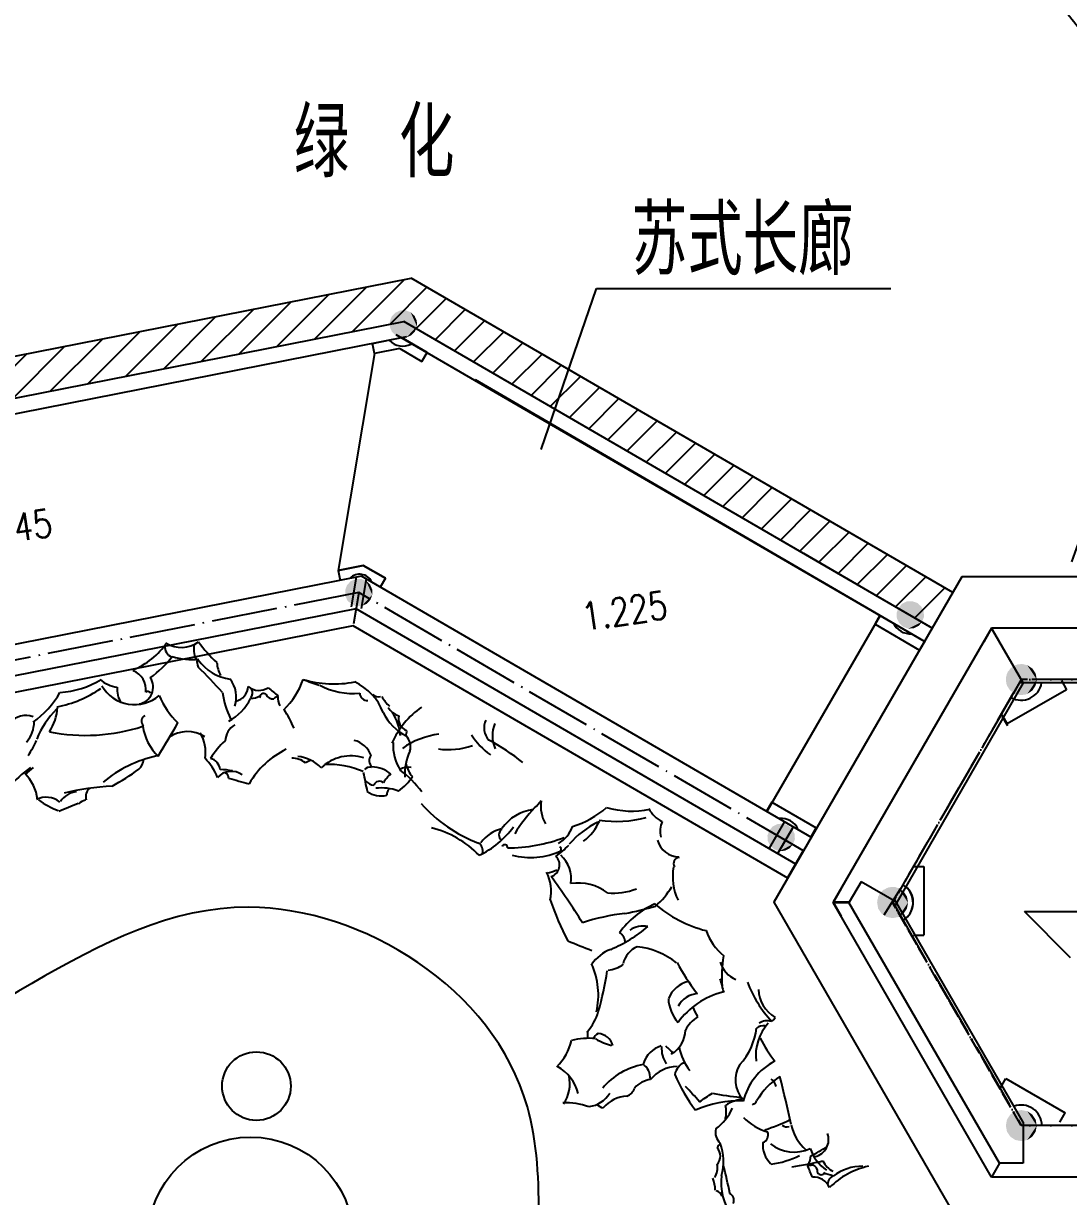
# Model space of a CAD drawing. Extents: x 1035948 to 1665131, y -158296 to 142149.
# Drawn here: x 1148652 to 1154746, y 56025 to 62866 of the extents above; entities that cross this region are included whole.
import ezdxf
from ezdxf.enums import TextEntityAlignment as Align

# ---------------------------------------------------------------- set-up
doc = ezdxf.new("R2010")
doc.units = 0
doc.header["$LTSCALE"] = 200
doc.header["$MEASUREMENT"] = 0
doc.linetypes.add('ACAD_ISO04W100', pattern=[30.5, 24, -3, 0.5, -3])
doc.layers.get('0').update_dxf_attribs({"linetype": 'CONTINUOUS'})
for name, color, linetype in [('COLUMN', 7, 'CONTINUOUS'), ('DL', 21, 'CONTINUOUS'), ('DOTE', 1, 'CONTINUOUS'), ('PUB_DIM', 3, 'CONTINUOUS'), ('PUB_TEXT', 7, 'CONTINUOUS'), ('WLL1', 7, 'CONTINUOUS')]:
    doc.layers.add(name, color=color, linetype=linetype)
doc.styles.add('_HZTXT', font='txt.shx', dxfattribs={"width": 0.8, "bigfont": 'hztxt.shx'})
doc.styles.add('DIM_FONT', font='SIMPLEX.shx', dxfattribs={"width": 0.8})

# ---------------------------------------------------------------- blocks, each defined once
blk = doc.blocks.new('_YZH')
for points in [[(-0.193, 0.466), (0.5, 0), (-0.357, 0.357), (-0.466, 0.193)], [(0.193, 0.466), (0.5, 0), (0, 0.505), (-0.193, 0.466)], [(0.466, 0.193), (0.5, 0), (0.357, 0.357), (0.193, 0.466)], [(-0.466, 0.193), (0.5, 0), (-0.5, 0), (-0.466, -0.193)], [(-0.466, -0.193), (0.5, 0), (-0.357, -0.357), (-0.193, -0.466)], [(-0.193, -0.466), (0.5, 0), (0, -0.505), (0.193, -0.466)], [(0.193, -0.466), (0.5, 0), (0.357, -0.357), (0.466, -0.193)]]:
    blk.add_solid(points)

msp = doc.modelspace()

# ---------------------------------------------------------------- hatches: boundary and pattern name
h = msp.add_hatch()
h.set_pattern_fill('ANSI31', color=256, scale=1000, style=0)
h.set_pattern_definition([(45, (-472897.31, 134834.8), (-88.388348, 88.388348), [])])
h.paths.add_polyline_path([(1153951.27205, 59339.89271), (1154071.27231, 59547.73925), (1150911.5822, 61380.71771), (1144383.35788, 60096.15154), (1141292.62452, 59487.98439), (1141338.96106, 59252.49995), (1148035.89896, 60570.26408), (1150869.28743, 61127.79318)])

# ---------------------------------------------------------------- linework, layer by layer
for p, q in [((1144383.35788, 60096.15154), (1150911.5822, 61380.71771)), ((1154071.27231, 59547.73925), (1150911.5822, 61380.71771)), ((1144429.69443, 59860.66709), (1150869.28743, 61127.79318)), ((1153951.27205, 59339.89271), (1150869.28743, 61127.79318)), ((1144447.07063, 59772.36042), (1150886.66363, 61039.48651)), ((1150687.0733, 60999.51806), (1150856.44554, 61033.4218)), ((1153906.11138, 59262.04341), (1150824.12619, 61049.9442)), ((1151005.75256, 60946.56657), (1150856.44554, 61033.4218)), ((1150698.77926, 60940.67106), (1150687.0733, 60999.51806)), ((1150845.89678, 60969.93597), (1150698.77926, 60940.67106)), ((1150845.89678, 60969.93597), (1150975.64508, 60894.66725)), ((1150698.77926, 60940.67106), (1150485.86056, 59676.22796)), ((1150975.64508, 60894.66725), (1151005.75256, 60946.56657)), ((1153909.58683, 59258.56813), (1151288.29127, 60786.56391)), ((1150632.96774, 59705.54477), (1150485.86056, 59676.22796)), ((1150485.86056, 59676.22796), (1150632.96774, 59705.54477)), ((1150485.86056, 59676.22796), (1150497.58728, 59617.38509)), ((1150632.96774, 59705.54477), (1150762.68948, 59630.23028)), ((1150762.68948, 59630.23028), (1150632.96774, 59705.54477)), ((1150622.56169, 59642.20709), (1141611.18826, 57869.02882)), ((1150591.00038, 59635.99673), (1150562.30064, 59463.27239)), ((1150650.18966, 59626.16671), (1150621.48914, 59453.43767)), ((1153246.51477, 58118.77947), (1150622.56169, 59642.20709)), ((1150762.68948, 59630.23028), (1150732.56368, 59578.34159)), ((1150590.80505, 59452.50669), (1141645.94067, 57692.41549)), ((1153156.13739, 57963.11338), (1150590.80505, 59452.50669)), ((1153617.94784, 59362.55218), (1153648.06905, 59414.18655)), ((1150574.0446, 59352.38704), (1141664.28222, 57599.20289)), ((1153108.43822, 57880.95629), (1150574.0446, 59352.38704)), ((1153617.94784, 59362.55218), (1153877.07898, 59211.38653)), ((1153907.31211, 59263.21276), (1153877.07898, 59211.38653)), ((1153015.28597, 58324.10507), (1152985.39702, 58272.3359)), ((1153015.28597, 58324.10507), (1153275.09359, 58174.10507)), ((1153089.20901, 58212.14354), (1152999.20901, 58056.25897)), ((1153141.17054, 58182.14354), (1153051.17054, 58026.25897)), ((1153245.09359, 58122.14354), (1153275.09359, 58174.10507))]:
    msp.add_line(p, q)
msp.add_lwpolyline([(1154124.1897, 59639.39486), (1153027.77954, 57740.35675), (1154124.1897, 55841.31864), (1156317.01002, 55841.31864), (1157413.42018, 57740.35675), (1156317.01002, 59639.39486)], close=True)
for centre, radius, start, end in [((1149124.45034, 59504.88386), 441.14158, 291.801144062, 325.506333862), ((1149572.82715, 59397.2212), 170.07351, 238.473682219, 305.853817271), ((1149762.1771, 59215.05141), 118.07719, 164.456691922, 207.813870201), ((1150369.24909, 59764.10148), 860.40052, 215.917443873, 226.67085473), ((1149536.12359, 59228.61679), 60.01832, 171.229188826, 251.161614914), ((1149024.37602, 59559.74462), 627.74398, 305.76660915, 322.026813858), ((1149639.14067, 59593.31433), 436.60623, 254.058715392, 274.668408329), ((1149771.83171, 59148.56795), 108.54147, 175.715423736, 199.492739815), ((1147772.22432, 57142.62387), 2734.8703, 41.735857165, 46.073156532), ((1149895.88464, 59314.11674), 275.65955, 215.166756838, 261.84230718), ((1150031.90743, 59167.88576), 254.78753, 186.685022756, 204.319414601), ((1148837.55213, 59474.00415), 509.99568, 273.024488069, 301.610177532), ((1149216.90585, 59169.74755), 175.54018, 227.572444721, 263.774354623), ((1149248.49994, 58982.23813), 116.95016, 351.805891379, 68.642002068), ((1149308.11882, 58995.38786), 99.70722, 280.329170407, 33.479548042), ((1149726.47429, 58937.53393), 166.53238, 341.527952374, 38.51922961), ((1149870.69663, 59180.08486), 434.89788, 313.325769083, 341.269680376), ((1150462.6863, 59637.19257), 623.35109, 253.204274325, 281.165447669), ((1150662.63072, 59971.14005), 1005.31959, 247.786614653, 253.45761637), ((1148721.65878, 59540.43937), 671.55537, 280.816771257, 304.493832279), ((1149299.30314, 59111.79646), 219.0883, 209.578682858, 311.146561895), ((1149337.81559, 58982.27538), 140.54555, 174.706156303, 212.812343935), ((1149376.15326, 58952.49444), 17.67767, 26.039030598, 132.299235307), ((1149870.5544, 59003.69033), 92.06539, 282.820967569, 356.511961182), ((1150025.01678, 59076.75622), 100.51478, 231.503190577, 302.578546161), ((1149937.97447, 58961.32321), 49.30256, 323.367171733, 24.426583533), ((1150665.11648, 59654.22287), 884.21299, 228.493101763, 233.32496508), ((1150576.39876, 59392.26563), 433.96124, 242.932834459, 274.824959854), ((1150448.93668, 58735.08176), 320.16074, 20.504755219, 65.167478629), ((1148396.64468, 59228.36724), 536.99394, 305.3416511, 330.595585598), ((1149877.08773, 59123.93095), 468.40374, 202.217476198, 226.120789707), ((1150244.28327, 59011.25832), 433.90671, 186.356291777, 207.478872597), ((1149708.09829, 59059.83709), 297.93129, 298.300797821, 334.028398168), ((1149970.28985, 59064.68497), 135.43762, 272.391734267, 297.435091684), ((1150051.90779, 58934.64962), 23.14326, 54.127226072, 184.773499731), ((1150104.26097, 58968.733), 41.71078, 201.563321159, 280.602844079), ((1150168.53304, 58860.45744), 87.91722, 109.2570809, 130.072503525), ((1150236.47927, 58934.1811), 102.35842, 176.281632881, 207.954683167), ((1150655.07652, 58959.47287), 42.17806, 179.498258694, 276.067126361), ((1150722.57279, 58988.68006), 49.70207, 226.824124929, 283.425636461), ((1150973.33762, 59082.76074), 273.03879, 211.602375736, 226.709685899), ((1149204.02894, 58504.31079), 510.26355, 134.712785623, 158.445155025), ((1148560.99598, 58896.06939), 290.14964, 326.370745904, 356.168136773), ((1149404.34266, 58396.01339), 900.01154, 23.551801823, 31.419353136), ((1151027.82704, 58986.05985), 311.64521, 206.453814877, 242.185842722), ((1150875.71107, 58938.71695), 116.17826, 212.494957224, 251.881130395), ((1151260.84432, 58466.76921), 502.49473, 124.940421726, 156.337430439), ((1150530.48454, 58680.56494), 320.55392, 5.574502983, 31.265312634), ((1148664.58967, 58713.68987), 116.58671, 68.557606011, 140.672098114), ((1148532.50785, 58794.56372), 181.38064, 318.605146763, 0.082565058), ((1149015.29308, 59781.06692), 1067.1018, 258.502113639, 288.160488377), ((1149374.59036, 58797.33324), 35.50006, 114.540976824, 230.530210408), ((1149649.05973, 58809.82919), 304.1858, 188.071196339, 225.581053332), ((1139807.43205, 64502.33501), 11297.68837, 328.459890827, 329.605768222), ((1149951.6735, 58671.8302), 124.84357, 123.25608984, 175.555124639), ((1150912.6554, 58812.31313), 74.80278, 167.659870689, 249.119548503), ((1151444.93912, 58757.78753), 107.07703, 154.793979603, 222.180823866), ((1151563.3161, 58711.13942), 177.41254, 156.005594454, 205.475927614), ((1149607.46856, 58546.79543), 189.08678, 57.235604301, 124.481399955), ((1149507.11017, 58616.52497), 206.45546, 349.854992048, 32.499394812), ((1151132.76728, 58255.74947), 468.81999, 97.138762151, 125.351515293), ((1150832.7304, 58735.5868), 53.70075, 333.331993428, 7.313640012), ((1150818.52918, 58646.94862), 90.05357, 344.260392369, 44.81515698), ((1151600.4899, 58922.68573), 393.39072, 211.470895842, 234.898726377), ((1148240.24443, 58900.56054), 533.444, 325.322314977, 336.146053282), ((1150117.67821, 58355.96684), 436.29109, 131.742003409, 149.156743952), ((1150410.02328, 58174.20242), 511.68931, 116.323954065, 149.715390096), ((1150543.96757, 58544.86643), 144.70077, 21.135287151, 75.341069184), ((1151082.01889, 58656.61095), 274.95017, 176.698532958, 211.884191384), ((1151131.4073, 59031.56828), 400.82489, 261.327082297, 290.165078254), ((1150808.20447, 57625.15013), 1198.26795, 50.957609553, 62.279362444), ((1149583.18678, 57878.40986), 731.86577, 102.14476175, 129.700862526), ((1149263.18339, 58583.49341), 90.61158, 312.554733187, 353.00445205), ((1149475.38666, 58348.03644), 330.27762, 21.363287304, 44.653142231), ((1149722.46197, 58505.08997), 77.36052, 7.241374772, 74.53476377), ((1150218.6909, 58454.60377), 126.04503, 51.988992752, 91.111693901), ((1150230.18517, 58370.91376), 221.21959, 44.359311188, 84.259317655), ((1150346.25963, 58477.49028), 91.29841, 101.443704348, 123.167704713), ((1150561.97701, 58341.63939), 252.94388, 72.714782693, 133.347653257), ((1150715.28775, 58566.12222), 47.72368, 139.618140813, 229.126334567), ((1151175.30822, 58492.22202), 299.88787, 154.247184079, 184.359502028), ((1149120.51279, 57933.37497), 731.86577, 125.819011121, 153.375111896), ((1148483.77683, 58313.50126), 250.7555, 5.838045259, 45.670857246), ((1148512.16103, 58730.55905), 284.3783, 301.750686928, 314.091037118), ((1148398.5149, 59791.7928), 1575.79345, 299.25451459, 305.987435917), ((1149863.90605, 58394.88256), 109.30689, 54.49806556, 137.76902547), ((1149784.70401, 58080.1219), 434.96113, 78.592441723, 88.089425909), ((1149810.44285, 58463.73464), 37.28681, 0.802831265, 57.404342797), ((1150424.29191, 58012.67218), 531.99907, 66.976377334, 91.833760772), ((1152707.07318, 58872.32343), 2107.25236, 190.22772494, 193.324040338), ((1150668.66987, 58490.54777), 37.27707, 74.989484319, 140.723507837), ((1150681.51065, 58357.94617), 172.10844, 48.964548971, 89.152045044), ((1150896.65677, 58421.26645), 107.14699, 81.705725437, 118.18208509), ((1150472.21944, 58015.03395), 622.88697, 36.330538978, 52.830301816), ((1151016.07413, 58569.22263), 134.55996, 190.331239476, 224.42443533), ((1150812.41801, 61851.12595), 3521.57797, 254.101298212, 256.128951589), ((1150699.37113, 58486.57288), 63.33454, 217.423958673, 264.995727299), ((1150727.40979, 58409.87057), 36.21751, 47.758230039, 157.928534607), ((1150863.94905, 58386.23105), 123.01366, 124.369578475, 155.786854133), ((1150690.38552, 58610.58843), 266.6196, 303.815261679, 329.441673597), ((1148973.42896, 58260.97762), 124.87254, 95.405004308, 147.728137192), ((1149240.0735, 56884.80864), 1533.838, 92.671222157, 103.261049033), ((1149079.87216, 58357.16054), 65.04443, 130.347197855, 196.569881776), ((1150737.31566, 58499.65983), 138.8752, 234.435546394, 283.752229266), ((1150740.56738, 58135.54241), 271.88121, 68.827677195, 97.306934245), ((1150828.42768, 58363.3174), 58.11614, 143.595904862, 178.571899614), ((1148783.66442, 58223.78619), 128.91768, 51.618178267, 116.149596676), ((1149003.15275, 58689.62817), 439.34589, 233.233000649, 250.21088841), ((1147208.89386, 62431.87998), 4474.46226, 291.616019418, 293.185668624), ((1149025.0769, 58265.17364), 71.58911, 99.393992384, 136.26389003), ((1151605.81907, 58879.99414), 849.30906, 221.542340034, 249.280715241), ((1152312.22258, 57650.69104), 934.38939, 136.675354227, 148.379326885), ((1151457.79146, 58484.0802), 259.77718, 312.255403142, 324.770636154), ((1151876.03375, 58299.22406), 207.65088, 171.115231949, 209.350430697), ((1151697.97446, 58696.55342), 536.99394, 286.900076549, 311.283583203), ((1152195.30789, 58782.55533), 509.99568, 253.712485674, 282.298175137), ((1152452.69469, 58369.96187), 175.54018, 208.260442326, 244.462352228), ((1151651.8463, 58030.00025), 252.54598, 96.395081201, 146.294367576), ((1152107.9066, 58883.57969), 671.55537, 261.504768862, 285.181829885), ((1150881.54324, 57596.45136), 597.79955, 44.406052672, 75.516682339), ((1151091.07698, 58482.21848), 515.59967, 294.954848421, 324.114940388), ((1151493.74707, 57958.75734), 217.13882, 104.325230483, 143.543463779), ((1151462.62783, 58134.11673), 38.69338, 123.057496782, 235.014990154), ((1151682.72877, 58242.22769), 181.38064, 299.293144368, 340.857816922), ((1152220.47436, 57746.22666), 510.26355, 115.400783228, 139.133152631), ((1151743.18308, 58328.60044), 290.14964, 307.058743509, 336.856134378), ((1152504.80172, 58153.05213), 140.54555, 155.394153908, 193.50034154), ((1151279.29535, 58041.81037), 50.96286, 341.636623798, 59.263106918), ((1151466.14236, 59025.53954), 968.35178, 270.432586671, 290.427010274), ((1152471.5512, 58131.38717), 124.86824, 193.139501614, 271.044427465), ((1151457.97624, 58060.67369), 15.85884, 347.404336395, 160.742681898), ((1151607.08371, 58437.12608), 435.0353, 255.90717074, 294.209307822), ((1151441.96495, 58438.9153), 533.444, 306.010312583, 316.834050887), ((1151761.3012, 58048.76497), 25.60029, 280.102555372, 41.51983103), ((1151658.8902, 57876.63912), 187.00684, 351.747046304, 47.76539972), ((1151710.05182, 57956.96989), 67.95485, 286.502517365, 47.919793023), ((1152741.50264, 57887.377), 304.1858, 168.759193945, 206.269050937), ((1152478.34464, 57966.35451), 35.50006, 95.22897443, 211.218208013), ((1151477.64659, 57804.34975), 250.7555, 348.528847332, 26.358854852), ((1151642.35972, 58188.5534), 284.3783, 282.438684533, 294.779034724), ((1147531.26985, 54873.55441), 5170.47491, 32.098256231, 35.714666017), ((1151886.13333, 57570.91195), 282.05422, 52.690054558, 98.599149472), ((1152089.77794, 58174.56037), 380.71699, 265.075166461, 291.178870065), ((1152013.70288, 58080.77632), 486.65959, 311.82644818, 329.206616458), ((1153409.4902, 58335.57616), 1783.42219, 199.015964358, 207.378768178), ((1152297.23188, 56460.39075), 1223.07321, 96.529633454, 108.389824577), ((1152550.12701, 57255.90154), 522.57766, 114.466881056, 144.097890023), ((1151886.0711, 59227.65748), 1575.79345, 279.942512196, 286.675433522), ((1152802.29226, 58264.40822), 709.59236, 228.671230273, 256.150299414), ((1152265.76191, 57462.76273), 139.032, 78.859626739, 123.930442313), ((1151774.24048, 58199.88941), 793.46086, 292.36481015, 310.792425794), ((1152098.49221, 57506.72235), 62.42213, 356.997296096, 63.002703904), ((1152925.72239, 57673.7428), 309.32335, 198.528759801, 232.321692936), ((1154624.09975, 64378.79705), 7411.88578, 247.818780442, 248.978342371), ((1152162.04886, 57243.339), 238.75933, 111.085073043, 145.290530981), ((1152286.23129, 57351.36638), 141.49084, 112.919301636, 167.046911408), ((1152180.37499, 57033.77643), 450.77716, 51.668572542, 83.535115683), ((1153377.35903, 57312.69838), 653.45215, 169.887964363, 185.355500225), ((1151568.97902, 57199.8164), 435.21399, 346.873371964, 24.730770651), ((1150530.90507, 57545.69339), 1537.81968, 343.250544123, 352.341183628), ((1152041.27042, 57524.5334), 181.37491, 276.266615027, 306.966888011), ((1153714.08646, 58068.15644), 1422.9942, 208.489916195, 216.962705793), ((1152870.31264, 57438.09066), 161.83104, 196.45843207, 246.708673706), ((1152560.76828, 57124.80672), 156.34899, 102.129723326, 158.825123866), ((1154848.30854, 57842.07743), 2203.91663, 194.377781079, 196.55330876), ((1153487.65498, 57499.3756), 653.65706, 200.146244074, 223.806404225), ((1152846.63305, 56763.04497), 468.70017, 104.720187622, 143.742004859), ((1152591.95484, 57070.20876), 138.02574, 93.647617762, 152.288850298), ((1153139.13998, 57241.62803), 201.91727, 182.632251006, 238.721405703), ((1152637.31279, 57189.42773), 225.14195, 182.455358167, 221.499834538), ((1152849.39133, 57246.18567), 317.02173, 201.656903164, 212.711983467), ((1151687.34325, 57197.27191), 330.03403, 320.23574663, 343.314559085), ((1152685.45769, 56904.48293), 195.99415, 121.123980888, 152.68633531), ((1152986.99007, 57089.60318), 51.58227, 304.117138141, 336.529135519), ((1151684.37163, 56951.72566), 258.96428, 359.225963899, 7.643933747), ((1152340.04247, 56999.7151), 171.35481, 302.233374464, 358.228228475), ((1152549.06977, 57049.56824), 379.52918, 317.649445083, 353.497103235), ((1153207.64754, 56843.64381), 285.83944, 137.995342189, 186.088774753), ((1152966.40086, 56954.0588), 66.17089, 81.257552937, 127.457954148), ((1152987.38467, 56970.1655), 79.57925, 70.976652489, 125.711369434), ((1151529.78572, 57010.80805), 326.71064, 315.413482042, 346.632918597), ((1151952.28952, 56484.94167), 462.33271, 85.650214801, 103.081652895), ((1152041.31087, 56904.15541), 80.19594, 118.451842301, 148.962079707), ((1152177.41727, 57278.37017), 384.44476, 240.627935833, 255.426525595), ((1151997.28926, 56879.54529), 95.29738, 16.324074511, 86.501864438), ((1153641.38546, 57290.77342), 773.15102, 206.254938374, 218.067220602), ((1152415.08341, 56753.45906), 155.67089, 106.484503812, 162.724391081), ((1152534.01075, 56888.40837), 161.46544, 176.143838185, 213.922722687), ((1152177.9181, 56610.13082), 363.77689, 43.011494411, 52.993856393), ((1152437.25801, 56858.01689), 6.66506, 2.257548638, 209.16290118), ((1152793.47975, 56958.98886), 324.67505, 191.361673477, 217.830743802), ((1151638.22782, 56558.73153), 257.61745, 15.102967427, 60.505229757), ((1152336.74158, 56399.5658), 401.13131, 100.306862098, 140.029497049), ((1152203.84172, 56712.73846), 103.50257, 357.903401792, 55.160139691), ((1152469.91481, 56577.48734), 206.3313, 91.995159991, 141.350031526), ((1152558.06682, 56708.70393), 112.05313, 116.229497778, 166.019940514), ((1152968.18909, 56704.22509), 165.1044, 147.105295512, 222.838141391), ((1153199.34265, 56493.15809), 361.59358, 117.44361903, 165.890564505), ((1151632.55032, 56682.21284), 205.40357, 325.100894866, 12.722248759), ((1153374.46845, 57138.20269), 1008.87305, 203.50875131, 217.224419771), ((1153259.08303, 56401.28555), 377.55316, 121.323762586, 151.087111132), ((1140113.79445, 53498.55795), 13344.62677, 12.755869928, 13.986249538), ((1152151.19505, 56672.72144), 65.27683, 286.463652953, 346.451842416), ((1152324.78013, 56560.56866), 146.66108, 96.265169349, 138.666551996), ((1151138.07714, 55342.47572), 1908.4966, 40.294940833, 43.94731356), ((1152978.28277, 56655.49176), 63.33454, 9.58057635, 57.152344976), ((1151931.49715, 56710.35599), 162.00998, 276.796295611, 328.848014989), ((1152185.96271, 56404.82235), 205.94214, 94.530618126, 137.941312144), ((1152819.55379, 55984.78211), 597.23291, 87.20680152, 114.57956087), ((1148834.2041, 62148.44362), 6721.4526, 304.00970022, 304.78771049), ((1152954.10613, 57939.26955), 1341.5987, 257.732322699, 264.80197322), ((1152884.46544, 56329.12315), 266.6196, 95.971879356, 121.598291274), ((1152877.89424, 56612.24048), 58.11614, 295.752522539, 330.728517291), ((1151814.13912, 56171.58908), 399.51382, 70.412993527, 92.384919728), ((1152033.96717, 56584.38309), 41.61177, 208.03646265, 268.749576193), ((1152510.96718, 56660.27218), 299.88787, 306.403801756, 336.516119705), ((1152615.80274, 56517.81484), 134.55996, 342.487857154, 16.581053008), ((1153085.09455, 56716.88674), 329.43237, 224.410089168, 253.386103186), ((1152707.30438, 57286.52362), 912.83523, 287.018589651, 297.080562803), ((1153101.35597, 56468.26232), 37.27707, 227.146101996, 292.880125514), ((1153405.36175, 56510.32243), 285.93883, 194.047373218, 228.010936391), ((1152769.76711, 56398.59768), 83.33713, 165.895573455, 228.904106893), ((1152946.4341, 56383.88465), 47.72368, 291.77475849, 21.282952244), ((1153244.90838, 56356.44818), 101.95279, 283.138397631, 20.076606862), ((1152747.16333, 56290.33708), 53.70075, 125.488611105, 159.470257689), ((1152640.65593, 56259.82301), 74.80278, 319.816488366, 41.27616618), ((1152429.98606, 56230.32561), 303.89074, 344.118772851, 20.307599414), ((1153107.84779, 56322.66343), 144.70077, 173.291904828, 227.497686862), ((1153144.15858, 56497.57914), 214.39329, 230.428895077, 296.430788088), ((1153471.96489, 56381.59368), 244.48812, 198.110153333, 236.045559844), ((1152766.84803, 57233.32796), 1081.53456, 296.076683084, 301.801493536), ((1152945.0062, 56728.73932), 519.63749, 277.361290415, 296.639968031), ((1153139.90393, 56261.68771), 102.35842, 328.438250558, 0.111300844), ((1152583.92202, 56193.66263), 115.27924, 329.389147044, 8.930137543), ((1148351.00234, 55116.43855), 4516.42558, 11.861917844, 13.932624217), ((1152735.85394, 58789.52778), 2621.8701, 278.68733474, 282.735310059), ((1153234.41696, 56295.14149), 87.91722, 261.413698578, 282.229121203), ((1152424.59105, 55825.20461), 884.21299, 20.64971944, 25.481582758), ((1153240.67732, 56169.38259), 41.71078, 353.719938836, 72.759461756), ((1153302.8883, 56175.06817), 23.14326, 206.283843749, 336.930117408), ((1153428.85549, 56283.71824), 126.04503, 204.14561043, 243.268311579), ((1153678.34155, 55749.95219), 461.89731, 102.445866093, 134.8896942), ((1153548.42455, 55903.79557), 297.93129, 90.457415498, 126.185015845), ((1152413.74034, 56043.76992), 273.03879, 3.758993413, 18.866303576), ((1153039.81577, 56106.27252), 320.16074, 172.661372896, 217.324096306), ((1153260.29429, 56036.85397), 100.51478, 23.659808254, 94.735163838), ((1153314.32331, 56021.96715), 135.43762, 64.548351945, 89.591709361), ((1153391.17322, 56098.26936), 49.30256, 115.523789411, 176.58320121), ((1152679.41449, 56009.83737), 49.70207, 18.980742606, 75.582254138), ((1152752.73796, 56004.13862), 42.17806, 331.654876371, 68.223744039)]:
    msp.add_arc(centre, radius, start, end)
at = {"layer": 'DL'}
msp.add_open_spline([(1152968.07319, 49426.03764), (1153444.38157, 49783.70641), (1154623.35471, 50669.01916), (1153073.97552, 53099.11398), (1151425.66923, 54400.07585), (1151846.77411, 56969.51422), (1149589.21847, 58337.00608), (1147645.25647, 56045.27202), (1144380.40031, 57221.78053), (1143912.44315, 55460.99566), (1143773.61907, 54511.18859)], degree=3, knots=[0, 0, 0, 0, 1589.4056853935, 3934.1458298066, 6905.158326172, 8118.6336318802, 10147.4920488985, 12909.6548060584, 15607.0709146472, 17991.3574641954, 17991.3574641954, 17991.3574641954, 17991.3574641954], dxfattribs=at)
msp.add_open_spline([(1152968.07319, 49426.03764), (1153444.38157, 49783.70641), (1154623.35471, 50669.01916), (1153073.97552, 53099.11398), (1151425.66923, 54400.07585), (1151846.77411, 56969.51422), (1149589.21847, 58337.00608), (1147645.25647, 56045.27202), (1144380.40031, 57221.78053), (1143912.44315, 55460.99566), (1143773.61907, 54511.18859)], degree=3, knots=[0, 0, 0, 0, 1589.4056853935, 3934.1458298066, 6905.158326172, 8118.6336318802, 10147.4920488985, 12909.6548060584, 15607.0709146472, 17991.3574641954, 17991.3574641954, 17991.3574641954, 17991.3574641954], dxfattribs=at)
at = {"layer": 'DOTE', "linetype": 'ACAD_ISO04W100', "ltscale": 0.08}
for p, q in [((1153954.91103, 59336.32234), (1153157.93363, 59800.72424)), ((1150606.68337, 59547.35689), (1144719.29783, 58388.8893)), ((1153201.32608, 58040.94642), (1150606.68337, 59547.35689))]:
    msp.add_line(p, q, dxfattribs=at)
at = {"layer": 'DOTE', "linetype": 'ACAD_ISO04W100', "ltscale": 0.02}
for p, q in [((1154470.59986, 59039.39486), (1153719.7024, 57738.8023)), ((1154470.59986, 59039.39486), (1153720.59986, 57740.35675)), ((1155970.59986, 59039.39486), (1154470.59986, 59039.39486)), ((1154470.59986, 56438.20975), (1153719.7024, 57738.8023)), ((1155970.59986, 56438.20975), (1154470.59986, 56438.20975))]:
    msp.add_line(p, q, dxfattribs=at)
at = {"layer": 'DOTE', "linetype": 'ACAD_ISO04W100', "ltscale": 0.08}
msp.add_lwpolyline([(1154470.59986, 59039.39486), (1153720.59986, 57740.35675), (1154470.59986, 56441.31864), (1155970.59986, 56441.31864), (1156720.59986, 57740.35675), (1155970.59986, 59039.39486)], close=True, dxfattribs=at)
at = {"layer": 'PUB_DIM'}
for p, q in [((1154758.39451, 57416.92839, -22546.75648), (1154488.39451, 57686.92839, -22546.75648)), ((1154488.39451, 57686.92839, -22546.75648), (1155028.39451, 57686.92839, -22546.75648))]:
    msp.add_line(p, q, dxfattribs=at)
at = {"layer": 'PUB_TEXT'}
for p, q in [((1151670.43087, 60380.66519, -22546.75648), (1151992.91339, 61320.01289, -22546.75648)), ((1151992.91339, 61320.01289, -22546.75648), (1153710.52215, 61320.01289, -22546.75648))]:
    msp.add_line(p, q, dxfattribs=at)
at = {"layer": 'WLL1', "ltscale": 0.05}
for p, q in [((1150606.64696, 59547.13778), (1150576.32326, 59364.63991)), ((1153200.10167, 58044.19659), (1153107.60167, 57883.98189))]:
    msp.add_line(p, q, dxfattribs=at)
at = {"layer": 'WLL1'}
for p, q in [((1154297.39478, 59339.39486), (1153374.1897, 57740.35675)), ((1154297.39478, 59339.39486), (1154251.20676, 59259.39486)), ((1154343.5828, 59259.39486), (1154297.39478, 59339.39486)), ((1154343.5828, 59259.39486), (1154297.39478, 59339.39486)), ((1154343.5828, 59259.39486), (1154297.39478, 59339.39486)), ((1156143.80494, 59339.39486), (1154297.39478, 59339.39486)), ((1154343.5828, 59259.39486), (1154297.39478, 59339.39486)), ((1154343.5828, 59259.39486), (1154297.39478, 59339.39486)), ((1154482.14686, 59019.39486), (1154297.39478, 59339.39486)), ((1154482.14686, 59019.39486), (1153732.14686, 57720.35675)), ((1154734.69596, 58980.41255), (1154388.28579, 58780.41255)), ((1155959.05285, 59019.39486), (1154459.05285, 59019.39486)), ((1154703.97799, 59033.61763), (1154734.69596, 58980.41255)), ((1154333.57736, 58802.06493), (1154425.93866, 58962.0394)), ((1154357.56783, 58833.61763), (1154388.28579, 58780.41255)), ((1154358.91402, 58824.39486), (1154389.63198, 58771.18977)), ((1153840.94596, 57948.8023), (1153902.38189, 57948.8023)), ((1153902.38189, 57948.8023), (1153902.38189, 57548.8023)), ((1153420.61043, 57820.75981), (1153373.29224, 57738.8023)), ((1153535.84777, 57860.35675), (1153466.56574, 57740.35675)), ((1153535.84777, 57860.35675), (1153466.56574, 57740.35675)), ((1153743.69387, 57740.35675), (1153535.84777, 57860.35675)), ((1153764.73543, 57816.80181), (1153668.83163, 57664.47827)), ((1154297.39478, 56138.20975), (1153373.29224, 57738.8023)), ((1153373.29224, 57738.8023), (1153465.66828, 57738.8023)), ((1153466.56574, 57740.35675), (1153374.1897, 57740.35675)), ((1153374.1897, 57740.35675), (1153420.37772, 57660.35675)), ((1153466.56574, 57740.35675), (1153374.1897, 57740.35675)), ((1153466.56574, 57740.35675), (1153374.1897, 57740.35675)), ((1154343.5828, 56218.20975), (1153465.66828, 57738.8023)), ((1154482.14686, 56458.20975), (1153731.2494, 57758.8023)), ((1153840.94596, 57548.8023), (1153902.38189, 57548.8023)), ((1154297.05267, 56738.8023), (1154298.42111, 56738.8023)), ((1154298.42111, 56738.8023), (1154297.39478, 56738.20975)), ((1154348.90757, 56658.98698), (1154379.62554, 56712.19206)), ((1154379.62554, 56712.19206), (1154726.0357, 56512.19206)), ((1154695.31773, 56458.98698), (1154726.0357, 56512.19206)), ((1154482.14686, 56458.20975), (1154482.14686, 56218.20975)), ((1154343.5828, 56218.20975), (1154297.39478, 56138.20975)), ((1154482.14686, 56218.20975), (1154343.5828, 56218.20975)), ((1156143.80494, 56138.20975), (1154297.39478, 56138.20975))]:
    msp.add_line(p, q, dxfattribs=at)
msp.add_lwpolyline([(1153647.25246, 59412.9288), (1152987.41175, 58270.05117)], dxfattribs=at)
for centre, radius in [((1150010.08893, 56668.42261, 22546.75648), 200), ((1150010.08893, 56668.42261, 22546.75648), 200), ((1149975.89265, 55771.36776, 22546.75648), 600), ((1149975.89265, 55771.36776, 22546.75648), 600)]:
    msp.add_circle(centre, radius, dxfattribs=at)
for centre, radius, start, end in [((1150863.74523, 61094.43846), 110.00022, 225.268283064, 295.863655061), ((1150611.44473, 59576.01229), 78.07522, 26.06774863, 135.064189496), ((1153822.98431, 59416.34307), 110.00022, 204.444916134, 275.040288131), ((1154470.59986, 59039.39486), 120, 240, 350.405931773), ((1153070.30083, 58119.39361), 110.00022, 24.702314001, 95.297685999), ((1153719.25349, 57739.06169), 120, 309.554508264, 59.960440037), ((1153720.59986, 57740.35675), 120, 300, 50.405931773), ((1154470.59986, 56438.20975), 120, 0, 110.405931773)]:
    msp.add_arc(centre, radius, start, end, dxfattribs=at)
for points, knots in [([(1154765.2193, 59726.86401), (1154873.86101, 60026.58969), (1154903.48814, 60103.43967), (1154961.39478, 60255.44808), (1154989.6741, 60330.60657), (1155044.13482, 60478.96542), (1155070.31579, 60552.16583), (1155119.85952, 60696.27801), (1155143.22155, 60767.18971), (1155186.45469, 60906.32946), (1155206.3247, 60974.55712), (1155238.8592, 61096.21871), (1155252.17637, 61150.15242), (1155275.75074, 61255.60756), (1155286.00734, 61307.12816), (1155303.25301, 61407.48238), (1155310.24164, 61456.3146), (1155319.81985, 61542.00647), (1155322.99548, 61579.37166), (1155327.11199, 61652.0983), (1155328.05318, 61687.45888), (1155327.71785, 61756.14909), (1155326.44206, 61789.47786), (1155321.71031, 61854.16473), (1155318.25555, 61885.52223), (1155309.98959, 61941.09438), (1155305.52302, 61965.59815), (1155295.11781, 62013.54145), (1155289.17977, 62036.98128), (1155280.66048, 62066.24374), (1155278.78439, 62072.46286), (1155272.98452, 62091.0329), (1155268.88928, 62103.29644), (1155263.80585, 62117.57046), (1155263.04711, 62119.678), (1155261.50686, 62123.91084), (1155260.72625, 62126.03361), (1155258.35279, 62132.42109), (1155256.72831, 62136.70493), (1155251.72723, 62149.63354), (1155248.22291, 62158.35541), (1155236.08639, 62187.4835), (1155226.71103, 62208.33379), (1155206.10534, 62251.09918), (1155194.87512, 62273.0135), (1155170.58683, 62317.84502), (1155157.52901, 62340.76167), (1155129.65725, 62387.52552), (1155114.84361, 62411.37237), (1155083.56789, 62459.9274), (1155067.10609, 62484.63538), (1155032.66889, 62534.85479), (1155014.69371, 62560.36612), (1154977.38397, 62612.15011), (1154958.0496, 62638.42273), (1154911.21152, 62701.03189), (1154883.21735, 62737.67046), (1154825.49203, 62812.28216), (1154795.76119, 62850.25535), (1154735.01556, 62927.59044), (1154704.00085, 62966.95239), (1154641.15096, 63047.17843), (1154609.31565, 63088.04254), (1154545.29919, 63171.4444), (1154513.1177, 63213.9822), (1154448.90166, 63300.96005), (1154416.86652, 63345.40025), (1154353.46772, 63436.46602), (1154322.10322, 63483.092), (1154260.62313, 63578.85916), (1154230.50652, 63628.00126), (1154177.06741, 63720.68329), (1154153.45251, 63763.78296), (1154107.98535, 63852.17534), (1154086.13284, 63897.46905), (1154062.70827, 63950.01379), (1154060.02059, 63956.1065), (1154054.70114, 63968.29487), (1154052.06774, 63974.39396), (1154044.24616, 63992.70526), (1154039.13659, 64004.93151), (1154024.11917, 64041.66115), (1154014.52271, 64066.21541), (1153984.76019, 64145.9065), (1153966.2231, 64201.25971), (1153932.97062, 64312.23286), (1153918.25466, 64367.85254), (1153892.3559, 64479.13153), (1153881.17255, 64534.79085), (1153862.02818, 64645.97427), (1153854.06672, 64701.49856), (1153841.0485, 64812.28585), (1153835.99143, 64867.54914), (1153828.46916, 64977.72939), (1153826.00377, 65032.64667), (1153823.36424, 65142.08139), (1153823.19002, 65196.59912), (1153824.84817, 65305.20342), (1153826.68055, 65359.29022), (1153831.81814, 65461.70774), (1153834.95991, 65510.08049), (1153838.71701, 65558.26751)], [0, 0, 0, 0, 223.8578686445, 223.8578686445, 447.715737289, 447.715737289, 671.5736059335, 671.5736059335, 895.431474578, 895.431474578, 1119.2893432225, 1119.2893432225, 1304.002619608, 1304.002619608, 1488.7158959935, 1488.7158959935, 1673.429172379, 1673.429172379, 1822.8740343542, 1822.8740343542, 1972.3188963294, 1972.3188963294, 2121.7637583046, 2121.7637583046, 2271.2086202798, 2271.2086202798, 2394.437263277, 2394.437263277, 2517.6659062742, 2517.6659062742, 2551.1377016889, 2551.1377016889, 2618.0812925182, 2618.0812925182, 2629.6759323947, 2629.6759323947, 2641.2705722712, 2641.2705722712, 2664.4598520242, 2664.4598520242, 2710.8384115303, 2710.8384115303, 2817.5385089039, 2817.5385089039, 2924.2386062776, 2924.2386062776, 3030.9387036512, 3030.9387036512, 3137.6388010249, 3137.6388010249, 3244.3388983986, 3244.3388983986, 3351.0389957722, 3351.0389957722, 3457.7390931459, 3457.7390931459, 3601.7941312153, 3601.7941312153, 3745.8491692847, 3745.8491692847, 3889.9042073541, 3889.9042073541, 4033.9592454235, 4033.9592454235, 4178.0142834929, 4178.0142834929, 4322.0693215623, 4322.0693215623, 4466.1243596317, 4466.1243596317, 4610.1793977011, 4610.1793977011, 4730.0961467837, 4730.0961467837, 4850.0128958663, 4850.0128958663, 4865.6705199614, 4865.6705199614, 4881.3281440565, 4881.3281440565, 4912.6433922468, 4912.6433922468, 4975.2738886272, 4975.2738886272, 5115.4624950254, 5115.4624950254, 5255.6511014236, 5255.6511014236, 5395.8397078219, 5395.8397078219, 5536.0283142201, 5536.0283142201, 5676.2169206183, 5676.2169206183, 5816.4055270165, 5816.4055270165, 5956.5941334147, 5956.5941334147, 6096.7827398129, 6096.7827398129, 6223.1573444319, 6223.1573444319, 6223.1573444319, 6223.1573444319]), ([(1154765.2193, 59726.86401), (1154873.86101, 60026.58969), (1154903.48814, 60103.43967), (1154961.39478, 60255.44808), (1154989.6741, 60330.60657), (1155044.13482, 60478.96542), (1155070.31579, 60552.16583), (1155119.85952, 60696.27801), (1155143.22155, 60767.18971), (1155186.45469, 60906.32946), (1155206.3247, 60974.55712), (1155238.8592, 61096.21871), (1155252.17637, 61150.15242), (1155275.75074, 61255.60756), (1155286.00734, 61307.12816), (1155303.25301, 61407.48238), (1155310.24164, 61456.3146), (1155319.81985, 61542.00647), (1155322.99548, 61579.37166), (1155327.11199, 61652.0983), (1155328.05318, 61687.45888), (1155327.71785, 61756.14909), (1155326.44206, 61789.47786), (1155321.71031, 61854.16473), (1155318.25555, 61885.52223), (1155309.98959, 61941.09438), (1155305.52302, 61965.59815), (1155295.11781, 62013.54145), (1155289.17977, 62036.98128), (1155280.66048, 62066.24374), (1155278.78439, 62072.46286), (1155272.98452, 62091.0329), (1155268.88928, 62103.29644), (1155263.80585, 62117.57046), (1155263.04711, 62119.678), (1155261.50686, 62123.91084), (1155260.72625, 62126.03361), (1155258.35279, 62132.42109), (1155256.72831, 62136.70493), (1155251.72723, 62149.63354), (1155248.22291, 62158.35541), (1155236.08639, 62187.4835), (1155226.71103, 62208.33379), (1155206.10534, 62251.09918), (1155194.87512, 62273.0135), (1155170.58683, 62317.84502), (1155157.52901, 62340.76167), (1155129.65725, 62387.52552), (1155114.84361, 62411.37237), (1155083.56789, 62459.9274), (1155067.10609, 62484.63538), (1155032.66889, 62534.85479), (1155014.69371, 62560.36612), (1154977.38397, 62612.15011), (1154958.0496, 62638.42273), (1154911.21152, 62701.03189), (1154883.21735, 62737.67046), (1154825.49203, 62812.28216), (1154795.76119, 62850.25535), (1154735.01556, 62927.59044), (1154704.00085, 62966.95239), (1154641.15096, 63047.17843), (1154609.31565, 63088.04254), (1154545.29919, 63171.4444), (1154513.1177, 63213.9822), (1154448.90166, 63300.96005), (1154416.86652, 63345.40025), (1154353.46772, 63436.46602), (1154322.10322, 63483.092), (1154260.62313, 63578.85916), (1154230.50652, 63628.00126), (1154177.06741, 63720.68329), (1154153.45251, 63763.78296), (1154107.98535, 63852.17534), (1154086.13284, 63897.46905), (1154062.70827, 63950.01379), (1154060.02059, 63956.1065), (1154054.70114, 63968.29487), (1154052.06774, 63974.39396), (1154044.24616, 63992.70526), (1154039.13659, 64004.93151), (1154024.11917, 64041.66115), (1154014.52271, 64066.21541), (1153984.76019, 64145.9065), (1153966.2231, 64201.25971), (1153932.97062, 64312.23286), (1153918.25466, 64367.85254), (1153892.3559, 64479.13153), (1153881.17255, 64534.79085), (1153862.02818, 64645.97427), (1153854.06672, 64701.49856), (1153841.0485, 64812.28585), (1153835.99143, 64867.54914), (1153828.46916, 64977.72939), (1153826.00377, 65032.64667), (1153823.36424, 65142.08139), (1153823.19002, 65196.59912), (1153824.84817, 65305.20342), (1153826.68055, 65359.29022), (1153831.81814, 65461.70774), (1153834.95991, 65510.08049), (1153838.71701, 65558.26751)], [0, 0, 0, 0, 223.8578686445, 223.8578686445, 447.715737289, 447.715737289, 671.5736059335, 671.5736059335, 895.431474578, 895.431474578, 1119.2893432225, 1119.2893432225, 1304.002619608, 1304.002619608, 1488.7158959935, 1488.7158959935, 1673.429172379, 1673.429172379, 1822.8740343542, 1822.8740343542, 1972.3188963294, 1972.3188963294, 2121.7637583046, 2121.7637583046, 2271.2086202798, 2271.2086202798, 2394.437263277, 2394.437263277, 2517.6659062742, 2517.6659062742, 2551.1377016889, 2551.1377016889, 2618.0812925182, 2618.0812925182, 2629.6759323947, 2629.6759323947, 2641.2705722712, 2641.2705722712, 2664.4598520242, 2664.4598520242, 2710.8384115303, 2710.8384115303, 2817.5385089039, 2817.5385089039, 2924.2386062776, 2924.2386062776, 3030.9387036512, 3030.9387036512, 3137.6388010249, 3137.6388010249, 3244.3388983986, 3244.3388983986, 3351.0389957722, 3351.0389957722, 3457.7390931459, 3457.7390931459, 3601.7941312153, 3601.7941312153, 3745.8491692847, 3745.8491692847, 3889.9042073541, 3889.9042073541, 4033.9592454235, 4033.9592454235, 4178.0142834929, 4178.0142834929, 4322.0693215623, 4322.0693215623, 4466.1243596317, 4466.1243596317, 4610.1793977011, 4610.1793977011, 4730.0961467837, 4730.0961467837, 4850.0128958663, 4850.0128958663, 4865.6705199614, 4865.6705199614, 4881.3281440565, 4881.3281440565, 4912.6433922468, 4912.6433922468, 4975.2738886272, 4975.2738886272, 5115.4624950254, 5115.4624950254, 5255.6511014236, 5255.6511014236, 5395.8397078219, 5395.8397078219, 5536.0283142201, 5536.0283142201, 5676.2169206183, 5676.2169206183, 5816.4055270165, 5816.4055270165, 5956.5941334147, 5956.5941334147, 6096.7827398129, 6096.7827398129, 6223.1573444319, 6223.1573444319, 6223.1573444319, 6223.1573444319]), ([(1154983.98917, 60033.15701), (1154985.14313, 60036.24159), (1154986.27286, 60039.25827), (1154994.94743, 60062.39895), (1155001.45488, 60079.61954), (1155013.36603, 60110.9998), (1155018.772, 60125.16519), (1155029.49373, 60153.29907), (1155034.83344, 60167.33919), (1155045.46636, 60195.37204), (1155050.75937, 60209.36321), (1155066.56101, 60251.25875), (1155076.99227, 60279.08512), (1155107.9202, 60362.23474), (1155128.05048, 60417.23094), (1155167.03514, 60526.22645), (1155185.89125, 60580.22923), (1155222.03779, 60687.11399), (1155239.32902, 60739.9923), (1155271.91981, 60843.99596), (1155287.23336, 60895.12827), (1155315.80863, 60995.99266), (1155329.06915, 61045.73062), (1155349.43881, 61128.01106), (1155357.16228, 61160.97849), (1155371.48711, 61226.1364), (1155378.08815, 61258.32214), (1155390.37619, 61323.23622), (1155396.01051, 61355.93045), (1155405.94418, 61420.34443), (1155410.24548, 61452.06694), (1155418.69383, 61525.02801), (1155422.29753, 61565.85208), (1155426.98735, 61645.59947), (1155428.07226, 61684.50959), (1155427.69485, 61760.3862), (1155426.23293, 61797.3475), (1155420.75395, 61869.36367), (1155416.73712, 61904.42428), (1155408.20825, 61959.40508), (1155404.50475, 61979.88476), (1155397.03711, 62015.88767), (1155393.45986, 62031.52511), (1155385.69817, 62062.47994), (1155381.51496, 62077.79207), (1155372.52739, 62108.12957), (1155367.72292, 62123.15432), (1155361.43254, 62141.43815), (1155360.25252, 62144.81342), (1155357.97907, 62151.21372), (1155356.88763, 62154.24325), (1155354.66532, 62160.32657), (1155353.53584, 62163.37649), (1155350.09228, 62172.55117), (1155347.72305, 62178.70096), (1155339.31788, 62199.97424), (1155332.91488, 62215.26625), (1155319.22813, 62246.2465), (1155311.94405, 62261.93682), (1155296.49622, 62293.71551), (1155288.33639, 62309.79679), (1155271.78213, 62341.15661), (1155263.44697, 62356.40877), (1155246.06206, 62387.21866), (1155237.01076, 62402.78003), (1155218.2121, 62434.20494), (1155208.46808, 62450.06347), (1155186.81289, 62484.45788), (1155174.7939, 62503.04061), (1155149.93872, 62540.55885), (1155137.10008, 62559.49883), (1155110.66113, 62597.72085), (1155097.06238, 62617.00194), (1155057.44643, 62672.23993), (1155030.59841, 62708.58909), (1154981.90019, 62773.18197), (1154960.47596, 62801.18558), (1154906.4449, 62871.12526), (1154873.32128, 62913.41356), (1154812.88273, 62990.3354), (1154785.82647, 63024.69043), (1154725.69179, 63101.38755), (1154692.50381, 63143.93463), (1154625.91618, 63230.61794), (1154592.52367, 63274.74361), (1154526.08697, 63364.82835), (1154493.05189, 63410.77556), (1154436.17829, 63492.88389), (1154412.13729, 63528.56648), (1154368.16759, 63596.16324), (1154348.13498, 63627.90102), (1154312.29901, 63686.77869), (1154296.36851, 63713.75116), (1154265.14456, 63768.47933), (1154249.85326, 63796.23308), (1154223.90965, 63845.24991), (1154213.08476, 63866.32368), (1154196.00964, 63900.6861), (1154189.61257, 63913.82638), (1154178.58603, 63936.97579), (1154173.91521, 63946.94468), (1154164.99197, 63966.32071), (1154160.73172, 63975.72256), (1154154.00959, 63990.81044), (1154151.51151, 63996.4749), (1154144.0957, 64013.46534), (1154139.24433, 64024.815), (1154129.73009, 64047.54479), (1154125.06636, 64058.92686), (1154107.18982, 64103.49972), (1154094.6678, 64136.80863), (1154071.13687, 64203.63316), (1154060.12722, 64237.14942), (1154029.27999, 64337.915), (1154011.62382, 64405.38485), (1153984.04453, 64529.48228), (1153973.32784, 64586.08427), (1153955.25167, 64699.25367), (1153947.89152, 64755.82385), (1153935.0637, 64879.6329), (1153930.22826, 64946.84167), (1153924.79661, 65069.08577), (1153923.60321, 65124.18103), (1153923.436, 65234.08518), (1153924.4619, 65288.89659), (1153928.44844, 65398.2037), (1153931.40868, 65452.70248), (1153936.2141, 65521.53145), (1153937.2858, 65536.01879), (1153938.41443, 65550.49418)], [130.7516881967, 130.7516881967, 130.7516881967, 130.7516881967, 136.7900409247, 136.7900409247, 178.0670475136, 178.0670475136, 219.3440541025, 219.3440541025, 260.6210606914, 260.6210606914, 301.8980672802, 301.8980672802, 384.452080458, 384.452080458, 549.5601068135, 549.5601068135, 714.668133169, 714.668133169, 879.7761595244, 879.7761595244, 1043.3201755131, 1043.3201755131, 1206.8641915017, 1206.8641915017, 1318.2149230473, 1318.2149230473, 1429.5656545928, 1429.5656545928, 1545.72762618, 1545.72762618, 1661.8895977672, 1661.8895977672, 1817.2105099809, 1817.2105099809, 1972.5314221945, 1972.5314221945, 2127.8523344082, 2127.8523344082, 2283.1732466219, 2283.1732466219, 2377.6761148163, 2377.6761148163, 2451.7481397283, 2451.7481397283, 2525.8201646404, 2525.8201646404, 2599.8921895524, 2599.8921895524, 2616.7009274147, 2616.7009274147, 2631.8244924909, 2631.8244924909, 2646.9480575671, 2646.9480575671, 2677.1951877195, 2677.1951877195, 2751.0122994458, 2751.0122994458, 2824.8294111722, 2824.8294111722, 2898.6465228986, 2898.6465228986, 2967.081756579, 2967.081756579, 3035.5169902594, 3035.5169902594, 3103.9522239397, 3103.9522239397, 3182.6061813517, 3182.6061813517, 3261.2601387637, 3261.2601387637, 3339.9140961756, 3339.9140961756, 3484.6412456878, 3484.6412456878, 3593.2819651705, 3593.2819651705, 3752.9434321267, 3752.9434321267, 3878.8354324843, 3878.8354324843, 4030.0587999671, 4030.0587999671, 4181.2821674498, 4181.2821674498, 4332.5055349326, 4332.5055349326, 4445.4011727475, 4445.4011727475, 4542.4574522002, 4542.4574522002, 4622.4729375521, 4622.4729375521, 4702.488422904, 4702.488422904, 4761.6841916214, 4761.6841916214, 4797.934795677, 4797.934795677, 4825.1041565452, 4825.1041565452, 4850.4652236515, 4850.4652236515, 4865.6149219508, 4865.6149219508, 4895.9143185495, 4895.9143185495, 4926.2137151482, 4926.2137151482, 5014.4022737007, 5014.4022737007, 5102.5908322532, 5102.5908322532, 5278.9679493582, 5278.9679493582, 5426.5412578483, 5426.5412578483, 5574.1145663383, 5574.1145663383, 5749.9645643491, 5749.9645643491, 5894.8102804299, 5894.8102804299, 6039.6559965108, 6039.6559965108, 6184.5017125917, 6184.5017125917, 6223.1573444319, 6223.1573444319, 6223.1573444319, 6223.1573444319])]:
    msp.add_open_spline(points, degree=3, knots=knots, dxfattribs=at)

# ---------------------------------------------------------------- block references
at = {"layer": 'COLUMN'}
for p, xscale, yscale, zscale, rotation in [((1150866.8325, 61113.01861), 160, 160, 160, 350.5659690626199), ((1150606.64696, 59547.13778), -160, 160, 160, 170.5659690630654), ((1153823.09623, 59416.53492), 160, 160, 160, 329.7426021324707), ((1154470.59986, 59039.39486), 180, 180, 180, 59.99999999999999), ((1153070.18978, 58119.20126), -160, 160, 160, 149.9999999999971), ((1153720.59986, 57740.35675), 180, 180, 180, 59.99999999999999)]:
    msp.add_blockref('_YZH', p, dxfattribs=dict(at, xscale=xscale, yscale=yscale, zscale=zscale, rotation=rotation))
at = {"layer": 'COLUMN', "xscale": 180, "yscale": 180, "zscale": 180}
for p in [(1154470.59986, 59039.39486), (1153719.7024, 57738.8023), (1154470.59986, 56438.20975)]:
    msp.add_blockref('_YZH', p, dxfattribs=at)

# ---------------------------------------------------------------- texts
at = {"layer": 'PUB_DIM', "style": 'DIM_FONT', "width": 0.8}
for s, p in [('1.145', (1148568.86619, 59919.19144)), ('1.225', (1152156.48053, 59440.22559))]:
    msp.add_text(s, height=162, rotation=8.418516272, dxfattribs=at).set_placement(p, align=Align.MIDDLE)
at = {"layer": 'PUB_TEXT', "style": '_HZTXT', "width": 0.8}
for s, p in [('绿 化', (1150227.81401, 61967.66461, -22546.75648)), ('绿 化', (1150227.81401, 61967.66461, -22546.75648)), ('苏式长廊', (1152197.66405, 61398.44387, -22546.75648))]:
    msp.add_text(s, height=405, dxfattribs=at).set_placement(p)

doc.saveas('drawing.dxf')
